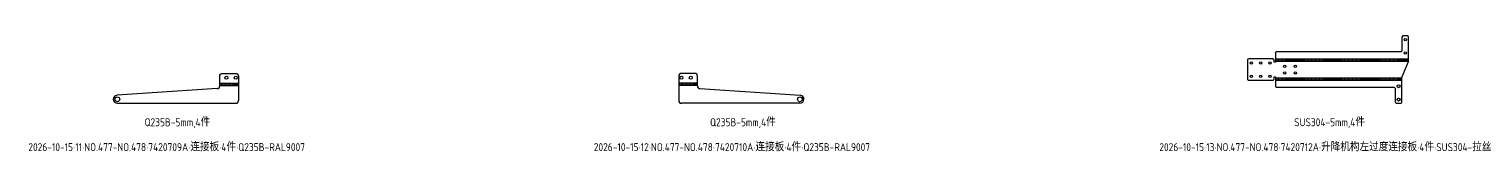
# Model space of a CAD drawing. Header units: inches. Extents: x -1146 to 51400, y 26380 to 29836.
# Drawn here: x 19052 to 24453, y 26431 to 26864 of the extents above; entities that cross this region are included whole.
import ezdxf

# ---------------------------------------------------------------- set-up
doc = ezdxf.new("R2010")
doc.units = ezdxf.units.IN
doc.header["$LTSCALE"] = 0.194989
doc.linetypes.add('CENTER', pattern=[50.8, 31.75, -6.35, 6.35, -6.35])
doc.layers.add('可见 (ISO)', color=7, linetype='Continuous', lineweight=25)
doc.layers.add('折弯线', color=1, linetype='CENTER')
doc.styles.add('Z-English', font='gbenor.shx', dxfattribs={"height": 10, "bigfont": 'hztxt.shx'})

msp = doc.modelspace()

# ---------------------------------------------------------------- linework, layer by layer
at = {"layer": '可见 (ISO)'}
for p, q in [((19758, 26665.6), (19382.4, 26640.7)), ((19767.4, 26676.2), (19767.4, 26675.6)), ((19837.4, 26676.2), (19837.4, 26620.7)), ((21487.6, 26676.2), (21487.6, 26620.7)), ((21557.6, 26676.2), (21557.6, 26675.6)), ((21567, 26665.6), (21942.6, 26640.7)), ((19383.4, 26610.7), (19827.4, 26610.7)), ((21941.6, 26610.7), (21497.6, 26610.7))]:
    msp.add_line(p, q, dxfattribs=at)
msp.add_lwpolyline([(23618.6, 26702.3, 0.414214), (23623.6, 26697.3), (23713.6, 26697.3, 0.414214), (23718.6, 26702.3), (23718.6, 26709.8), (23723.6, 26709.8), (23723.6, 26675.7, 0.414214), (23728.6, 26670.7), (24167.6, 26670.7, -0.414214), (24172.6, 26665.7), (24172.6, 26615.7, 0.414214), (24177.6, 26610.7), (24192.6, 26610.7, 0.414214), (24197.6, 26615.7), (24197.6, 26707.3), (24222.6, 26767.3), (24222.6, 26858.9, 0.414214), (24217.6, 26863.9), (24202.6, 26863.9, 0.414214), (24197.6, 26858.9), (24197.6, 26808.9, -0.414214), (24192.6, 26803.9), (23728.6, 26803.9, 0.414214), (23723.6, 26798.9), (23723.6, 26764.8), (23718.6, 26764.8), (23718.6, 26772.3, 0.414214), (23713.6, 26777.3), (23623.6, 26777.3, 0.414214), (23618.6, 26772.3)], format="xyb", close=True, dxfattribs=at)
for points in [[(19767.4, 26676.2), (19767.4, 26712.8, -0.414214), (19777.4, 26722.8), (19827.4, 26722.8, -0.414214), (19837.4, 26712.8), (19837.4, 26676.2)], [(21557.6, 26676.2), (21557.6, 26712.8, 0.414214), (21547.6, 26722.8), (21497.6, 26722.8, 0.414214), (21487.6, 26712.8), (21487.6, 26676.2)]]:
    msp.add_lwpolyline(points, format="xyb", dxfattribs=at)
for centre, radius in [((24210.1, 26849.9), 4.19), ((24210.1, 26799.9), 4.19), ((23633.6, 26762.3), 4.5), ((23668.6, 26762.3), 4.5), ((23703.6, 26762.3), 4.5), ((23758.6, 26749.8), 4.5), ((23798.6, 26749.8), 4.5), ((19792.4, 26706.8), 5.5), ((19827.4, 26706.8), 5.5), ((21497.6, 26706.8), 5.5), ((21532.6, 26706.8), 5.5), ((23633.6, 26712.3), 4.5), ((23668.6, 26712.3), 4.5), ((23703.6, 26712.3), 4.5), ((23758.6, 26724.8), 4.5), ((23798.6, 26724.8), 4.5), ((19383.4, 26625.7), 9), ((21941.6, 26625.7), 9), ((24185.1, 26674.7), 5.5), ((24185.1, 26624.7), 5.5)]:
    msp.add_circle(centre, radius, dxfattribs=at)
for centre, radius, start, end in [((19383.4, 26625.7), 15, 93.7943, -90), ((19757.4, 26675.6), 10, -86.2057, 0), ((21567.6, 26675.6), 10, 180, -93.7943), ((21941.6, 26625.7), 15, -90, 86.2057), ((19827.4, 26620.7), 10, -90, 0), ((21497.6, 26620.7), 10, 180, -90)]:
    msp.add_arc(centre, radius, start, end, dxfattribs=at)
at = {"layer": '折弯线', "color": 5, "linetype": 'CENTER'}
for points in [[(23723.6, 26777.3), (24222.6, 26777.3)], [(23723.6, 26768.9), (24222.6, 26768.9)], [(19767.4, 26686.2), (19837.4, 26686.2)], [(21557.6, 26686.2), (21487.6, 26686.2)], [(23723.6, 26705.7), (24197.6, 26705.7)], [(23723.6, 26697.3), (24197.6, 26697.3)], [(19767.4, 26677.8), (19837.4, 26677.8)], [(21557.6, 26677.8), (21487.6, 26677.8)]]:
    msp.add_lwpolyline(points, dxfattribs=at)
at = {"layer": '折弯线', "color": 1, "linetype": 'CENTER', "ltscale": 0.5}
for points in [[(23723.6, 26773.1), (24222.6, 26773.1)], [(23723.6, 26701.5), (24197.6, 26701.5)], [(19767.4, 26682), (19837.4, 26682)], [(21557.6, 26682), (21487.6, 26682)]]:
    msp.add_lwpolyline(points, dxfattribs=at)

# ---------------------------------------------------------------- texts
at = {"color": 3, "style": 'Z-English'}
for s, p in [('Q235B-5mm,4件', (19485.6, 26524.4)), ('Q235B-5mm,4件', (21604.8, 26524.4)), ('SUS304-5mm,4件', (23794, 26524.4))]:
    msp.add_text(s, height=30, dxfattribs=at).set_placement(p)
at = {"color": 2, "style": 'Z-English'}
for s, p in [('2026-10-15·11·NO.477-NO.478·7420709A·连接板·4件·Q235B-RAL9007', (19050, 26431)), ('2026-10-15·12·NO.477-NO.478·7420710A·连接板·4件·Q235B-RAL9007', (21169.2, 26431)), ('2026-10-15·13·NO.477-NO.478·7420712A·升降机构左过度连接板·4件·SUS304-拉丝', (23288.5, 26431))]:
    msp.add_text(s, height=30, dxfattribs=at).set_placement(p)

doc.saveas('drawing.dxf')
